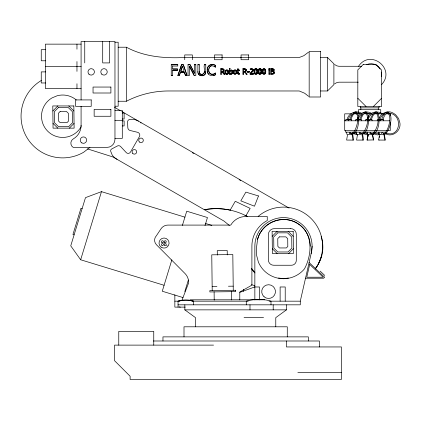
<?xml version="1.0" encoding="UTF-8"?>
<svg xmlns="http://www.w3.org/2000/svg" width="421" height="421" viewBox="0 0 421 421"><rect width="100%" height="100%" fill="white"/><g stroke="black" fill="none" stroke-linecap="round" stroke-linejoin="round"><path stroke-width="0.63" d="M254.1 71.512L254.126 70.744M257.552 72.186L257.578 71.417M258.184 71.512L258.215 70.744M261.641 72.186L261.667 71.417M262.272 71.512L262.299 70.744M265.725 72.186L265.751 71.417M254.842 71.512L254.884 70.475M258.926 71.512L258.968 70.475M263.014 71.512L263.057 70.475M256.794 72.475L256.836 71.417M260.878 72.475L260.925 71.417M264.967 72.475L265.009 71.417M232.055 72.544L232.076 72.08M205.706 72.559L205.764 71.333M208.721 70.186L208.784 69.018M228.624 72.665L228.656 72.096M232.781 72.028L232.66 73.012M225.009 72.186L225.04 71.617M233.208 72.186L233.334 71.191M207.3 68.739L207.574 72.601M207.216 70.186C206.537 65.644 211.889 62.808 215.478 65.318L215.478 67.228L213.231 65.955L211.421 65.881L209.695 66.928L208.979 68.313M204.317 71.37C205.074 74.222 200.691 75.606 199.57 73.075M273.592 72.491L273.497 73.044M274.308 72.928L274.082 71.596L273.329 71.117L273.887 70.617M225.714 72.186L225.877 71.144M233.918 72.186L233.992 71.407M227.945 72.096L227.782 73.128M236.076 72.865L236.144 72.096M253.168 70.77L253.242 70.096M167.026 245.817L166.816 245.301M257.599 239.296L256.668 246.348L256.668 255.584L258.399 262.157A27.265 27.265 0 0 0 304.42 268.924C312.371 254.41 313.435 232.255 296.873 223.03C282.333 214.273 261.688 222.825 257.599 239.296A26.791 26.791 0 0 1 310.266 246.232M178.051 304.825L300.278 304.825L300.278 301.173L311.13 253.637L312.103 246.232M252.495 70.133L251.942 71.538M254.126 70.833L254.342 69.675M258.215 70.833L258.426 69.675M262.299 70.833L262.378 70.16M257.473 72.765L257.552 72.096M261.557 72.765L261.641 72.096M265.646 72.765L265.725 72.096M224.109 70.186C224.588 70.981 222.204 72.365 223.451 71.523M274.039 70.391L274.092 69.939M254.884 70.565L255.168 69.533M258.968 70.565L259.026 70.091M263.057 70.565L263.109 70.091M223.356 70.239L222.856 71.328L221.43 71.465L221.43 69.339L222.651 69.381L223.272 69.912M245.475 70.823L245.548 70.239M256.736 72.849L256.794 72.386M260.878 72.386L260.425 73.575M264.904 72.849L264.967 72.386M347.557 134.562L346.615 140.056L353.619 140.093L352.735 134.562M357.476 134.562L356.592 140.093L363.612 140.056L362.67 134.562M368.065 134.562L367.096 140.093L367.98 134.562M379.568 134.562L378.626 140.056L385.273 140.093L384.389 134.562M379.368 137.478L379.558 136.309M273.271 70.549L273.34 70.039M232.003 72.859L232.055 72.454M205.706 72.38C205.869 76.475 198.954 77.096 198.123 73.275M232.755 72.496L231.75 74.17L230.045 74.017L231.429 74.191L232.513 73.296M208.784 69.197L209.695 66.75M228.529 73.091L228.624 72.575M236.734 73.091L236.823 71.702L236.36 70.517A1.61 1.595 0 0 0 235.428 69.991L234.644 69.991A1.626 1.616 0 0 0 233.713 70.517L233.492 70.917M225.04 71.707L225.135 71.191M233.239 71.707L233.492 70.828M230.045 73.928L229.361 74.207L229.361 68.481L230.045 68.481L230.045 70.581L231.624 70.081L232.56 70.896M254.205 70.249C254.158 68.418 256.921 67.997 257.342 69.797M257.342 73.249L257.473 72.675M258.294 70.249L258.61 69.286M261.425 73.249L261.557 72.675M262.378 70.249L262.509 69.675M265.514 73.249L265.646 72.675M363.702 133.241L363.56 133.61M254.942 70.181L255.563 69.244M259.026 70.181L259.652 69.244M263.109 70.181L263.735 69.244M256.736 72.759L256.515 73.401M260.82 72.759L260.204 73.686L259.641 73.686L259.115 73.049M264.814 73.154L264.904 72.759M164.085 285.275L80.653 259.768L101.482 191.65L184.914 217.157M171.852 259.868L162.269 291.227L182.993 297.563M182.367 225.477L186.729 211.205L207.458 217.541L205.011 225.556M184.814 291.611L188.345 280.06M179.335 75.391L180.325 72.38L184.482 72.38L185.472 75.391L186.998 75.569L185.472 75.569L184.482 72.559L180.325 72.559L179.335 75.569L177.878 75.569L181.546 64.602L183.33 64.602L186.998 75.391M182.398 66.244L180.725 71.333L184.082 71.333L180.725 71.154L182.398 66.065L184.082 71.333M177.878 75.569L181.546 64.781L183.33 64.781L186.998 75.569M225.788 71.502L226.009 70.928A0.931 0.921 0 0 1 226.582 70.57L227.087 70.57A0.926 0.916 0 0 1 227.656 70.928L227.782 71.233M233.992 71.502L234.208 70.928A0.931 0.921 0 0 1 234.781 70.57L235.286 70.57A0.926 0.916 0 0 1 235.86 70.928L236.076 71.502M227.872 72.775C227.84 73.864 226.156 74.096 225.877 73.028M235.981 73.128L236.076 72.775M273.571 72.749L272.976 73.48L271.382 73.596L271.382 71.512L273.15 71.654L273.571 72.301M274.192 73.259L274.308 72.838M231.908 73.122L232.003 72.77M349.672 119.701C359.187 97.73 362.107 128.189 353.608 134.004M350.856 119.727C351.845 117.027 352.798 114.149 355.424 112.965M359.592 119.701C369.106 97.73 372.027 128.189 363.528 134.004M360.776 119.727C361.765 117.027 362.723 114.149 365.349 112.965M370.096 119.701C379.963 96.472 383.315 132.268 371.901 134.878M371.28 119.727C372.269 117.027 373.222 114.149 375.848 112.965M381.684 119.701C383.715 111.612 388.657 109.265 395.682 114.77L398.608 118.527L399.95 123.1C401.081 130.71 392.825 137.525 385.715 133.91M382.868 119.727C383.857 117.027 384.815 114.149 387.436 112.965M346.951 119.969C347.967 113.265 356.555 109.549 362.028 113.602M348.146 119.896L349.209 117.064L351.982 114.328M356.887 119.969L357.766 117.622M358.508 118.764L359.145 117.064L361.918 114.328M366.823 119.969L367.701 117.622M368.654 118.201C369.443 116.285 371.075 114.328 373.09 113.902M379.263 118.212C380.274 114.712 383.715 112.486 387.194 111.939C394.735 114.144 389.436 130.547 385.42 134.152M379.8 119.896C380.505 117.333 382.252 114.496 384.873 113.902M178.051 307.114L178.051 301.173L181.946 300.257L188.503 283.27A11.82 11.82 0 0 0 185.145 273.666L156.459 244.748A6.468 6.468 0 0 1 156.459 235.639L161.032 228.771A8.278 8.278 0 0 1 167.921 225.088L230.771 225.088A17.566 17.566 0 0 1 245.885 216.468L267.256 216.468L267.256 220.536A28.928 28.928 0 0 0 251.9 246.032L251.9 285.154L239.786 292.021L239.786 299.915M246.227 70.728L245.175 71.859M246.132 71.054L246.264 69.797M252.437 70.56L251.421 72.149M318.323 264.083L321.707 255.91M253.168 70.675L250.795 73.586L252.958 71.175M228.529 73.001L227.887 74.007M205.532 73.265L204.722 74.622L203.511 75.37M225.135 71.281L225.288 70.828M207.564 67.823C208.532 64.492 212.81 63.787 215.478 65.497M274.039 70.302C272.724 71.391 274.224 71.275 274.345 72.549M257.342 73.159C257.142 74.485 255.037 74.759 254.521 73.538M261.241 73.638L261.425 73.159M265.325 73.638L265.514 73.159M262.509 69.765L262.699 69.286M223.277 70.733L222.625 71.317L221.43 71.375M245.475 70.733L245.243 71.186M256.642 73.065L255.842 73.722L255.026 73.049M264.814 73.065L264.288 73.686L263.33 73.296M259.12 69.87L259.925 69.302L260.725 69.86M263.204 69.87L263.735 69.333L264.509 69.444M230.166 210.126L235.265 201.296L250.148 208.384L245.89 215.762M235.855 73.343L235.981 73.038M234.081 71.233L234.208 71.017A0.931 0.921 0 0 1 234.781 70.66L235.286 70.66A0.926 0.916 0 0 1 235.86 71.017L235.986 71.233M273.271 70.46L272.703 70.97L271.382 71.002L271.382 69.333L273.061 69.476L273.34 70.128M231.908 73.033L231.776 73.338A0.963 0.953 0 0 1 231.197 73.686L230.045 73.386M223.809 71.27L223.946 69.476M274.192 73.17L273.124 74.107L270.656 74.207L270.656 68.723L273.255 68.823L274.055 69.712M228.377 73.365C227.808 74.601 225.772 74.659 225.282 73.343M236.576 73.365L235.034 74.228L233.481 73.343M225.288 70.917L225.509 70.517A1.626 1.616 0 0 1 226.445 69.991L227.224 69.991A1.61 1.595 0 0 1 228.156 70.517L228.624 71.702M373.422 132.815L377.642 133.783L379.31 133.499M385.199 132.815C401.297 139.414 403.713 112.565 387.352 113.06M358.529 66.302C370.438 48.352 396.308 69.123 381.473 84.716M315.345 268.43L317.366 265.798M352.793 133.299C357.119 129.015 360.234 114.754 355.313 113.033M362.713 133.299C367.07 128.163 369.343 119.296 366.228 113.291M373.216 133.299C377.574 128.163 379.847 119.296 376.732 113.291M384.805 133.299C389.13 129.015 392.246 114.754 387.325 113.033M257.152 73.549L256.257 74.185L254.763 73.838M261.241 73.549C260.71 74.764 258.61 74.475 258.42 73.143M265.325 73.549L264.009 74.317L262.693 73.538M254.526 69.376L255.426 68.744L256.621 68.876M258.61 69.376C259.147 68.16 261.246 68.465 261.43 69.797M262.699 69.376L264.009 68.612L265.33 69.402M245.38 70.928L244.817 71.407L243.622 71.465L243.622 69.339L244.848 69.381L245.464 69.912M227.656 73.254L227.082 73.617L226.166 73.422M235.855 73.254L234.781 73.707L233.992 72.765M251.421 72.059L250.111 73.449M264.683 73.312L263.504 73.48M52.846 110.997L57.824 105.955M69.349 128.147L74.059 123.379M272.177 236.349L277.155 231.308M288.68 253.5L293.39 248.732M373.39 106.492L381.621 98.256M358.65 116.012C361.486 111.754 367.854 110.649 371.964 113.602M368.138 116.454C371.133 111.765 378.011 110.449 382.4 113.896M320.618 90.973L327.485 90.973L333.895 84.642L333.895 63.818L327.485 57.488L320.618 57.488M274.013 73.454L273.124 74.017L270.656 74.117M246.001 71.181L245.175 71.77L247.111 74.207L246.174 74.207L244.448 71.97L243.622 71.97L243.622 74.207L242.896 74.207L242.896 68.723L245.085 68.77L246.138 69.565M308.504 52.172L303.815 55.704L299.252 57.488L248.648 57.488M250.795 72.707L250.111 73.359L250.111 74.207L253.468 74.207L253.468 73.496L250.795 73.496M273.176 70.612L271.382 70.912M273.376 73.128L271.382 73.507M353.566 133.689L357.718 134.904M334.621 83.921L336.342 82.816L338.816 82.19L358.297 82.169M230.045 70.491L231.624 69.991L232.687 71.249M89.936 147.408L83.553 152.307A41.668 41.668 0 0 1 26.791 137.33A41.668 41.668 0 0 1 41.337 80.464M230.045 71.154L231.366 70.717A0.731 0.721 0 0 1 231.85 71.07L232.018 71.533M286.433 304.825L286.433 309.861L275.771 317.644L275.771 326.801M260.999 73.849L259.504 74.185L258.605 73.538M265.083 73.849L264.009 74.228L262.93 73.838M258.852 69.081L260.346 68.744L261.246 69.402M262.941 69.081L264.009 68.702L265.093 69.097M250.263 69.702L251.932 69.291L252.495 70.223M235.697 73.422L234.781 73.617L234.081 73.028M210.2 66.265L210.784 65.913M118.169 101.245L126.411 101.245C139.367 94.525 153.939 90.973 168.532 90.973L299.252 90.973L304.662 93.241L308.504 96.283M255.342 69.444L256.336 69.444M256.336 73.486L255.158 73.296M215.478 74.659L213.147 75.506M352.987 140.093L352.098 134.562M378.995 139.814L378.995 140.098M101.482 191.65L85.484 197.638L70.744 245.853L80.653 259.768M351.225 133.81L352.993 133.147M361.144 133.81L362.913 133.147M371.648 133.81L373.416 133.147M383.236 133.81L385.005 133.147M239.786 292.374L254.852 286.912M245.048 71.238L243.622 71.375M250.221 69.023L251.621 68.697L252.81 69.097M353.84 113.691L355.698 113.06L359.655 113.528M227.577 74.091L226.43 74.191L225.493 73.654M365.233 113.033L366.544 113.523M375.737 113.033L377.048 113.523M239.554 74.08L238.297 74.117L237.681 73.47M349.962 133.72L349.388 133.504L349.435 132.968A0.595 0.542 -52.7 0 1 349.777 132.704L351.619 133.841M359.881 133.72L359.308 133.504L359.355 132.968A0.595 0.542 -52.7 0 1 359.697 132.704L361.539 133.841M370.385 133.72L369.812 133.504L369.859 132.968A0.595 0.542 -52.7 0 1 370.201 132.704L372.043 133.841M380.052 134.488L377.59 134.904L373.937 133.91M288.459 277.997L283.475 278.728L278.497 277.997M362.87 140.098L362.023 134.562M373.374 140.098L372.522 134.562M384.962 140.098L384.11 134.562L384.205 136.478M260.204 73.596L259.641 73.591M365.633 113.06L369.591 113.528M375.516 113.07L379.526 113.528M211.421 65.702L212.1 65.629M202.743 75.554L200.922 75.554M212.152 286.422L216.92 286.364M228.44 286.222L233.208 286.164M114.965 42.237L118.169 42.237L118.169 106.218L114.965 106.218M81.085 44.142L45.368 44.142L45.368 88.531L81.085 88.531M118.169 47.215L126.411 47.215C144.187 56.861 164.9 58.514 184.745 57.488M45.657 49.694L41.247 49.694L41.247 60.782L45.657 60.782M184.745 57.43L192.334 57.43M214.505 57.43L222.093 57.43M241.059 57.43L248.648 57.43M192.344 57.488L214.505 57.488M222.093 57.488L241.059 57.488M171.247 64.781L177.757 64.781M188.029 64.781L190.082 64.781L194.46 73.328L194.46 64.602L195.812 64.602L195.812 75.569L194.192 75.569L189.382 66.265L189.382 75.569L188.029 75.569L188.029 64.602L190.082 64.602L194.46 73.149M194.46 64.781L195.812 64.781M197.891 64.781L199.338 64.781M204.317 64.781L205.764 64.781M172.694 66.055L177.757 66.055L177.757 64.602L171.247 64.602L171.247 75.569L172.694 75.569L172.694 70.196L177.546 70.196M45.368 66.334L81.085 66.334M361.565 66.286L338.816 66.271L336.816 65.834L334.621 64.539M215.478 67.05L214.136 66.144M229.361 68.57L230.045 68.57M268.856 68.776L269.64 68.776M220.704 68.812L223.493 69.097M242.896 68.812L245.085 68.86L245.943 69.307M270.656 68.812L272.971 68.849L273.955 69.433M172.694 68.923L177.546 68.923L177.546 70.375L172.694 70.375M237.607 68.997L238.291 68.997M177.546 69.102L172.694 69.102L172.694 65.876M268.856 69.391L269.64 69.391M221.43 69.428L223.009 69.612M243.622 69.428L245.206 69.612M271.382 69.423L273.271 69.791M237.607 70.07L237.139 70.07L237.139 70.723L237.607 70.723M238.291 70.07L239.554 70.07L239.554 70.723L238.291 70.723M237.139 70.16L237.607 70.16L237.607 68.907L238.291 68.907L238.291 70.16L239.554 70.16M268.903 70.16L269.593 70.16M237.139 70.633L237.607 70.633L237.607 72.965M239.554 70.633L238.291 70.633L238.291 72.649M247.322 71.517L249.379 71.517M271.382 71.602L272.776 71.628L273.508 72.075M45.657 71.891L41.247 71.891L41.247 82.974L45.657 82.974M221.43 72.059L222.256 72.059L223.977 74.207L224.919 74.207L223.977 74.117L222.256 71.97L221.43 71.97L221.43 74.207L220.704 74.207L220.704 68.723L222.893 68.77L223.751 69.307M243.622 72.059L244.448 72.059M247.322 72.086L249.379 72.086M215.478 73.128C212.958 76.033 207.995 73.975 208.721 70.007M239.554 73.559L238.586 73.622L238.302 73.033M250.795 73.586L253.468 73.586M220.704 74.117L221.43 74.117M229.361 74.117L230.003 74.117M242.896 74.117L243.622 74.117M246.174 74.117L247.111 74.207M250.111 74.117L253.468 74.117M268.903 74.117L269.593 74.117M171.247 75.391L172.694 75.391M360.786 109.697L358.413 109.697L358.413 113.817M114.965 110.434L122.29 110.434L122.29 138.362L114.965 138.362M122.29 113.044L124.121 113.044L124.121 118.996L122.29 118.996M351.151 113.838L344.71 113.838L344.71 130.589L390.272 130.589L390.272 122.101M353.729 113.838L361.439 113.838M364.402 113.817L366.596 113.817M367.144 113.817L368.885 113.817M369.464 113.838L371.817 113.838M374.227 113.838L383.536 113.838M385.989 113.838L390.272 113.838L390.272 115.77M114.965 120.306L122.29 120.306M344.71 120.795L389.62 120.795M122.29 120.895L124.121 120.895L124.121 125.932L122.29 125.932M386.204 132.147L345.567 132.147L345.567 130.589M346.82 134.278L346.704 132.147M356.745 134.278L356.629 132.147M367.328 134.278L367.128 132.147M372.974 134.278L373.459 134.278M378.837 134.278L378.716 132.147M347.741 134.562L351.325 134.562M351.651 134.562L351.919 134.562M352.261 134.562L352.551 134.562M357.661 134.562L361.244 134.562M362.197 134.562L362.486 134.562M371.748 134.562L368.165 134.562L368.165 136.478M372.343 134.562L372.422 135.841M379.753 134.562L383.336 134.562M383.663 134.562L383.931 134.562M367.128 140.098L373.501 139.919M305.52 278.218L323.675 278.218L324.617 277.223L309.103 262.509M254.852 286.98L259.504 286.98L259.504 299.884M190.103 299.799L264.82 299.799M181.946 300.257L189.729 300.257L193.618 301.173L193.618 304.825M174.847 301.173L179.999 301.173M191.676 301.173L248.227 301.173M269.045 301.173L300.278 301.173M185.293 307.114L174.847 307.114L174.847 294.789M184.845 304.825L184.845 309.861L286.433 309.861M244.054 317.644L263.546 317.644M153.318 340.994L319.402 340.994L319.402 346.946M213.531 345.115L114.554 345.115L114.554 360.681L130.121 376.248L130.121 379.458L341.399 379.458L341.399 346.946L286.438 346.946L286.438 340.994M297.852 372.585L341.399 372.585M230.508 73.564L231.197 73.591A0.963 0.953 0 0 0 231.776 73.249M230.229 210.142C221.73 208.327 212.9 208.179 204.348 209.721A65.471 65.471 0 0 1 246.701 216.141M364.228 132.836L367.123 133.625M363.391 133.746L367.654 134.904M354.293 132.836L356.608 133.468M205.643 223.493L211.837 225.388M82.121 208.637L80.953 208.284L72.938 234.497L74.107 234.855M251.5 284.675L254.61 285.622M87.421 148.876L112.975 156.97L223.888 221.004L229.413 225.493M373.522 139.83L372.606 134.562M200.149 75.37L198.444 74.007M264.288 69.244L264.814 69.86M260.204 69.244L260.82 70.17M256.121 69.244L256.642 69.86M244.959 215.263L247.459 216.605M114.48 107.271L120.143 110.539M121.78 111.486L289.101 208.09M184.845 309.861L195.507 317.644L195.507 326.801M383.631 133.841C383.52 132.51 380.668 132.283 381.579 133.689M370.596 132.736L370.817 133.183M360.092 132.736L360.313 133.183M350.172 132.736L350.393 133.183M320.181 271.124L324.754 275.466M288.132 231.308L293.237 236.349M272.329 248.732L277.155 253.5M68.802 105.955L73.907 110.997M52.999 123.379L57.824 128.147M357.813 98.256L366.044 106.492M259.415 73.57L259.02 72.733M222.983 71.77L224.919 74.207M256.921 69.007L257.473 70.275M251.469 268.245L254.852 272.655M223.751 69.212L224.072 69.886M238.386 73.343L239.554 73.47L239.554 74.17L238.091 74.107L237.623 73.196M208.006 73.386L208.584 74.175M252.426 69.823L252.226 69.544C251.49 68.591 249.785 70.77 250.221 68.933L251.979 68.634L253.132 69.57M245.359 69.654L245.527 70.107M223.162 69.654L223.356 70.328M226.009 73.338L225.788 72.765M264.683 69.528L264.904 70.17M256.51 69.528L256.731 70.17M253 69.228L253.216 69.86M263.199 73.049L263.33 73.386M189.682 66.671L194.192 75.391M262.509 73.143L262.693 73.628M254.337 73.143L254.521 73.628M265.33 69.312L265.514 69.797M236.576 70.823C238.281 73.18 234.297 76.022 233.329 72.975M228.529 71.281L228.156 70.607A1.61 1.595 0 0 0 227.224 70.081L226.445 70.081A1.626 1.616 0 0 0 225.509 70.607M225.13 72.975L225.282 73.433M246.138 69.476L246.306 70.275M231.85 70.981L232.076 72.17M227.782 71.144L227.872 71.502M263.104 72.733L263.199 73.143M255.026 73.143L254.879 72.37M265.514 69.707L265.725 70.849M262.378 72.665L262.509 73.233M261.43 69.707L261.562 70.275M258.42 73.233L258.21 72.091M254.205 72.665L254.337 73.233M207.306 71.291C207.421 75.401 212.4 76.911 215.478 74.838L215.478 72.949L213.263 74.196L210.8 74.075L209.311 72.654L208.79 71.038M233.239 72.559L233.329 73.065M225.035 72.559L225.13 73.065M197.949 72.396L198.123 73.454M232.687 71.16L232.76 71.654M264.904 70.081L264.967 70.544M260.82 70.081L260.878 70.544M256.731 70.081L256.794 70.544M263.046 72.37L263.104 72.822M258.962 72.37L259.02 72.822M254.931 72.822L254.842 71.423M265.646 70.186L265.751 71.507M261.562 70.186L261.641 70.849M257.473 70.186L257.552 70.849M262.299 72.091L262.378 72.754M258.289 72.754L258.184 71.423M254.126 72.091L254.205 72.754M233.918 72.096L233.992 72.854M225.714 72.096L225.788 72.854M274.055 69.623L274.092 70.028M236.076 71.407L236.144 72.186M227.872 71.407L227.945 72.186M245.527 70.018L245.548 70.328M253.216 69.77L253.242 70.186M273.571 72.212L273.592 72.58M199.338 71.333C198.949 73.233 200.496 75.08 202.464 74.517C206.295 73.159 203.332 67.365 204.317 64.602L205.764 64.602L205.764 71.512M199.433 72.77L199.338 64.602L197.891 64.602L197.891 71.512M233.208 72.096L233.239 72.649M225.009 72.096L225.035 72.649M228.624 71.612L228.656 72.186M237.607 72.875L237.623 73.286M232.76 71.565L232.781 72.117M197.891 71.333L197.949 72.575M264.967 70.454L265.009 71.507M260.878 70.454L260.925 71.507M256.794 70.454L256.836 71.507M262.272 71.423L262.299 72.18M261.641 70.76L261.667 71.507M257.552 70.76L257.578 71.507M254.1 71.423L254.126 72.18M263.014 71.423L263.046 72.459M258.926 71.423L258.962 72.459M238.291 72.559L238.302 73.122M233.26 290.285L232.818 254.573L211.763 254.831L212.2 290.543M231.382 291.59L231.482 299.92M227.272 254.926L227.214 250.521L217.262 250.642L217.32 255.047M214.11 291.8L214.21 300.131M383.652 120.795L383.652 119.659L377.258 119.659L377.258 120.795M380.731 113.228L380.731 109.697L360.881 109.697L360.881 107.865M380.673 119.659L380.673 120.795M379.074 106.492L379.074 107.865L360.365 107.865L360.365 106.492M378.995 132.147L378.995 134.278M378.263 107.865L378.263 109.697M372.064 120.795L372.064 119.659L369.085 119.659L369.085 120.795M368.912 120.795L368.912 119.659L365.481 119.659L365.481 120.795M367.212 132.147L367.212 134.278M361.56 120.795L361.56 119.659L355.545 119.659L355.545 120.795M358.581 119.659L358.581 120.795M352.951 132.147L352.951 133.215M351.64 120.795L351.64 119.659L345.609 119.659L345.609 120.795M348.656 119.659L348.656 120.795M327.485 57.488L327.485 90.973M308.314 340.994L308.314 336.874L162.964 336.874L162.964 340.994M287.275 336.874L287.275 326.801L184.003 326.801L184.003 336.874M285.217 301.173L285.217 286.98L280.128 286.98L280.128 301.173M273.197 304.825L273.197 309.861M270.998 304.825L270.998 301.173A42.858 42.858 0 0 0 246.274 301.173L246.274 304.825M254.852 299.884L254.852 246.232A28.628 28.628 0 0 1 287.211 217.846A28.628 28.628 0 0 1 311.13 253.637M249.995 304.825L249.995 309.861M243.67 289.427L243.67 291.369M230.045 73.475L230.045 71.065L231.366 70.628A0.731 0.721 0 0 1 231.724 70.817M192.334 59.729L192.334 54.93L184.745 54.93L184.745 59.729M153.754 345.115L153.754 331.38L118.764 331.38L118.764 345.115M126.411 47.215L126.411 101.245M109.571 41.542L109.571 62.918L102.703 62.918L102.703 41.542M84.747 41.542L84.747 62.918M81.085 99.924L81.085 41.542L114.965 41.542L114.965 139.325A8.083 8.083 0 0 1 106.881 147.408L73.217 147.408A4.931 4.931 0 0 1 73.301 138.914A15.561 15.561 0 0 0 81.085 125.437M81.085 106.266L81.085 126.184M76.964 44.142L76.964 49.183M76.964 61.566L76.964 71.381M76.964 83.758L76.964 88.531M227.656 71.017A0.926 0.916 0 0 0 227.087 70.66L226.582 70.66A0.931 0.921 0 0 0 226.009 71.017M233.713 70.607A1.626 1.616 0 0 1 234.644 70.081L235.428 70.081A1.61 1.595 0 0 1 236.36 70.607M258.152 216.399A39.132 39.132 0 0 1 315.287 269.019M254.921 272.987A39.132 39.132 0 0 1 251.663 269.019M178.051 301.173A25.565 25.565 0 0 1 193.618 301.173M180.335 307.114A2.01 2.01 0 0 1 179.33 306.846M81.085 126.826A21.208 21.208 0 0 1 47.72 131.22A21.208 21.208 0 0 1 52.115 97.856L57.23 95.741A21.208 21.208 0 0 1 76.354 99.982M366.696 64.608A10.53 10.53 0 0 1 380.105 68.965M381.284 72.038A10.53 10.53 0 0 1 381.284 76.422M321.165 236.56A33.88 33.88 0 0 1 316.245 267.256M117.033 159.312A16.724 16.724 0 0 1 112.26 155.186L110.791 151.513A2.037 2.037 0 0 1 111.733 148.95L117.306 146.024A2.821 2.821 0 0 1 120.685 146.603L126.226 152.56A2.658 2.658 0 0 0 130.473 152.076L139.419 136.583A2.91 2.91 0 0 0 137.583 132.299L130.173 130.51A3.084 3.084 0 0 1 127.816 127.637L127.589 121.969A2.394 2.394 0 0 1 129.768 119.49L132.32 119.269A14.03 14.03 0 0 1 138.467 121.122M192.313 152.881A2.289 2.289 0 0 1 192.907 152.96M193.46 153.191A2.289 2.289 0 0 1 193.934 153.554M140.567 122.743A2.289 2.289 0 0 1 141.119 122.969M239.102 179.899A2.289 2.289 0 0 1 239.696 179.972M240.249 180.204A2.289 2.289 0 0 1 240.723 180.567M309.682 264.43L306.762 277.223L323.175 277.223L309.682 264.43M258.489 195.97L254.479 206.206L240.817 200.849L245.864 192.113L258.489 195.97M58.461 107.476L54.372 111.612L54.509 122.732L58.451 126.626L68.712 126.626L72.528 122.758L72.391 111.639L68.176 107.476L58.461 107.476M60.145 111.507L58.424 113.249L58.524 121.027L60.108 122.595L67.028 122.595L68.476 121.127L68.381 113.344L66.518 111.507L60.145 111.507M277.792 232.829L273.703 236.965L273.839 248.085L277.781 251.979L288.043 251.979L291.858 248.116L291.721 236.991L287.506 232.829L277.792 232.829M279.476 236.86L277.755 238.602L277.855 246.38L279.439 247.948L286.359 247.948L287.806 246.48L287.711 238.696L285.848 236.86L279.476 236.86M363.334 64.366L357.813 69.886L357.813 106.492L381.621 106.492L381.621 70.107L375.879 64.366L363.334 64.366M235.623 290.253L209.837 290.569L209.853 291.942L235.639 291.627L235.623 290.253M320.618 51.457L309.172 51.457L309.172 96.998L320.618 96.998L320.618 51.457M222.093 54.93L214.505 54.93L214.505 59.729L222.093 59.729L222.093 54.93M248.648 54.93L241.059 54.93L241.059 59.729L248.648 59.729L248.648 54.93M269.64 68.686L268.856 68.686L268.856 69.481L269.64 69.481L269.64 68.686M269.593 70.07L268.903 70.07L268.903 74.207L269.593 74.207L269.593 70.07M249.379 71.428L247.322 71.428L247.322 72.175L249.379 72.175L249.379 71.428M110.897 87.052L93.041 87.052L93.041 93.004L110.897 93.004L110.897 87.052M91.21 99.924L75.591 99.924L75.591 106.334L91.21 106.334L91.21 99.924M73.843 105.955L52.783 105.955L53.057 128.147L74.117 128.147L73.843 105.955M110.897 109.386L94.151 109.386L94.151 116.259L110.897 116.259L110.897 109.386M290.7 228.614L274.355 228.614A5.989 5.989 0 0 0 268.366 234.602L268.366 259.957A5.289 5.289 0 0 0 273.655 265.246L291.474 265.246A4.82 4.82 0 0 0 296.295 260.42L296.295 234.208A5.594 5.594 0 0 0 290.7 228.614M293.174 231.308L272.113 231.308L272.387 253.5L293.448 253.5L293.174 231.308M264.062 296.758A6.868 6.868 0 0 0 275.323 292.927A6.868 6.868 0 0 0 266.372 285.091A6.868 6.868 0 0 0 264.062 296.758M161.98 242.617A1.01 1.01 0 0 0 163.49 241.743A1.01 1.01 0 0 0 161.98 240.87A1.01 1.01 0 0 0 161.98 242.617M161.98 245.364A1.01 1.01 0 0 0 163.49 244.49A1.01 1.01 0 0 0 161.98 243.617A1.01 1.01 0 0 0 161.98 245.364M161.09 247.132A5.036 5.036 0 0 0 169.058 243.58A5.036 5.036 0 0 0 162.001 238.454A5.036 5.036 0 0 0 161.09 247.132M164.727 242.617A1.01 1.01 0 0 0 166.237 241.743A1.01 1.01 0 0 0 164.727 240.87A1.01 1.01 0 0 0 164.727 242.617M164.727 245.364A1.01 1.01 0 0 0 166.237 244.49A1.01 1.01 0 0 0 164.727 243.617A1.01 1.01 0 0 0 164.727 245.364M81.837 142.898A3.205 3.205 0 0 0 86.647 140.119A3.205 3.205 0 0 0 81.837 137.346A3.205 3.205 0 0 0 81.837 142.898M88.931 74.149A3.205 3.205 0 0 0 94.293 72.712A3.205 3.205 0 0 0 90.368 68.786A3.205 3.205 0 0 0 88.931 74.149M101.75 74.149A3.205 3.205 0 0 0 107.113 72.712A3.205 3.205 0 0 0 103.187 68.786A3.205 3.205 0 0 0 101.75 74.149M139.398 141.972A2.289 2.289 0 0 0 143.229 140.946A2.289 2.289 0 0 0 140.425 138.141A2.289 2.289 0 0 0 139.398 141.972M132.762 153.47A2.289 2.289 0 0 0 136.593 152.444A2.289 2.289 0 0 0 133.789 149.639A2.289 2.289 0 0 0 132.762 153.47"/></g></svg>
